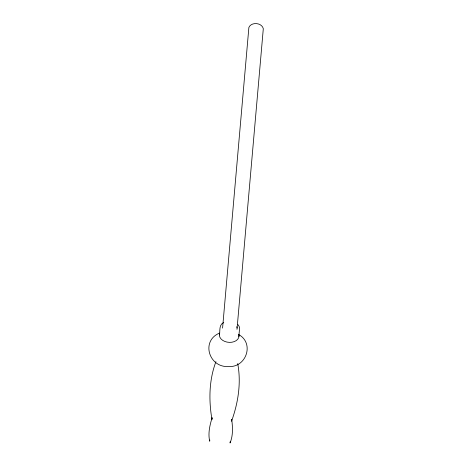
<?xml version="1.0" encoding="UTF-8"?>
<svg xmlns="http://www.w3.org/2000/svg" width="472" height="472" viewBox="0 0 472 472"><rect width="100%" height="100%" fill="white"/><g stroke="black" fill="none" stroke-linecap="round" stroke-linejoin="round"><path stroke-width="0.71" d="M209.798 439.987L209.692 441.231C207.881 433.296 209.816 425.237 212.135 417.679L211.975 419.478C208.665 400.315 208.984 380.084 215.94 361.67M219.504 334.902C220.194 330.719 218.807 324.541 223.746 322.529M222.577 328.105L248.886 27.417C251.369 21.671 261.854 22.585 263.305 28.68L236.997 329.368M238.844 336.595L239.593 328.034L239.086 326.264L237.947 324.612M230.159 441.762L230.047 443.013C233.203 435.508 232.696 427.237 231.728 419.396L231.569 421.189C238.159 402.893 241.357 382.916 237.705 363.576M219.563 333.079C200.565 340.843 208.978 367.889 228.601 366.526C245.977 367.771 254.573 343.793 239.103 334.79M236.732 326.724L237.109 328.046M238.708 334.276A9.823 6.85 5 0 1 229.457 342.383A9.823 6.85 5 0 1 219.568 333.775"/></g></svg>
